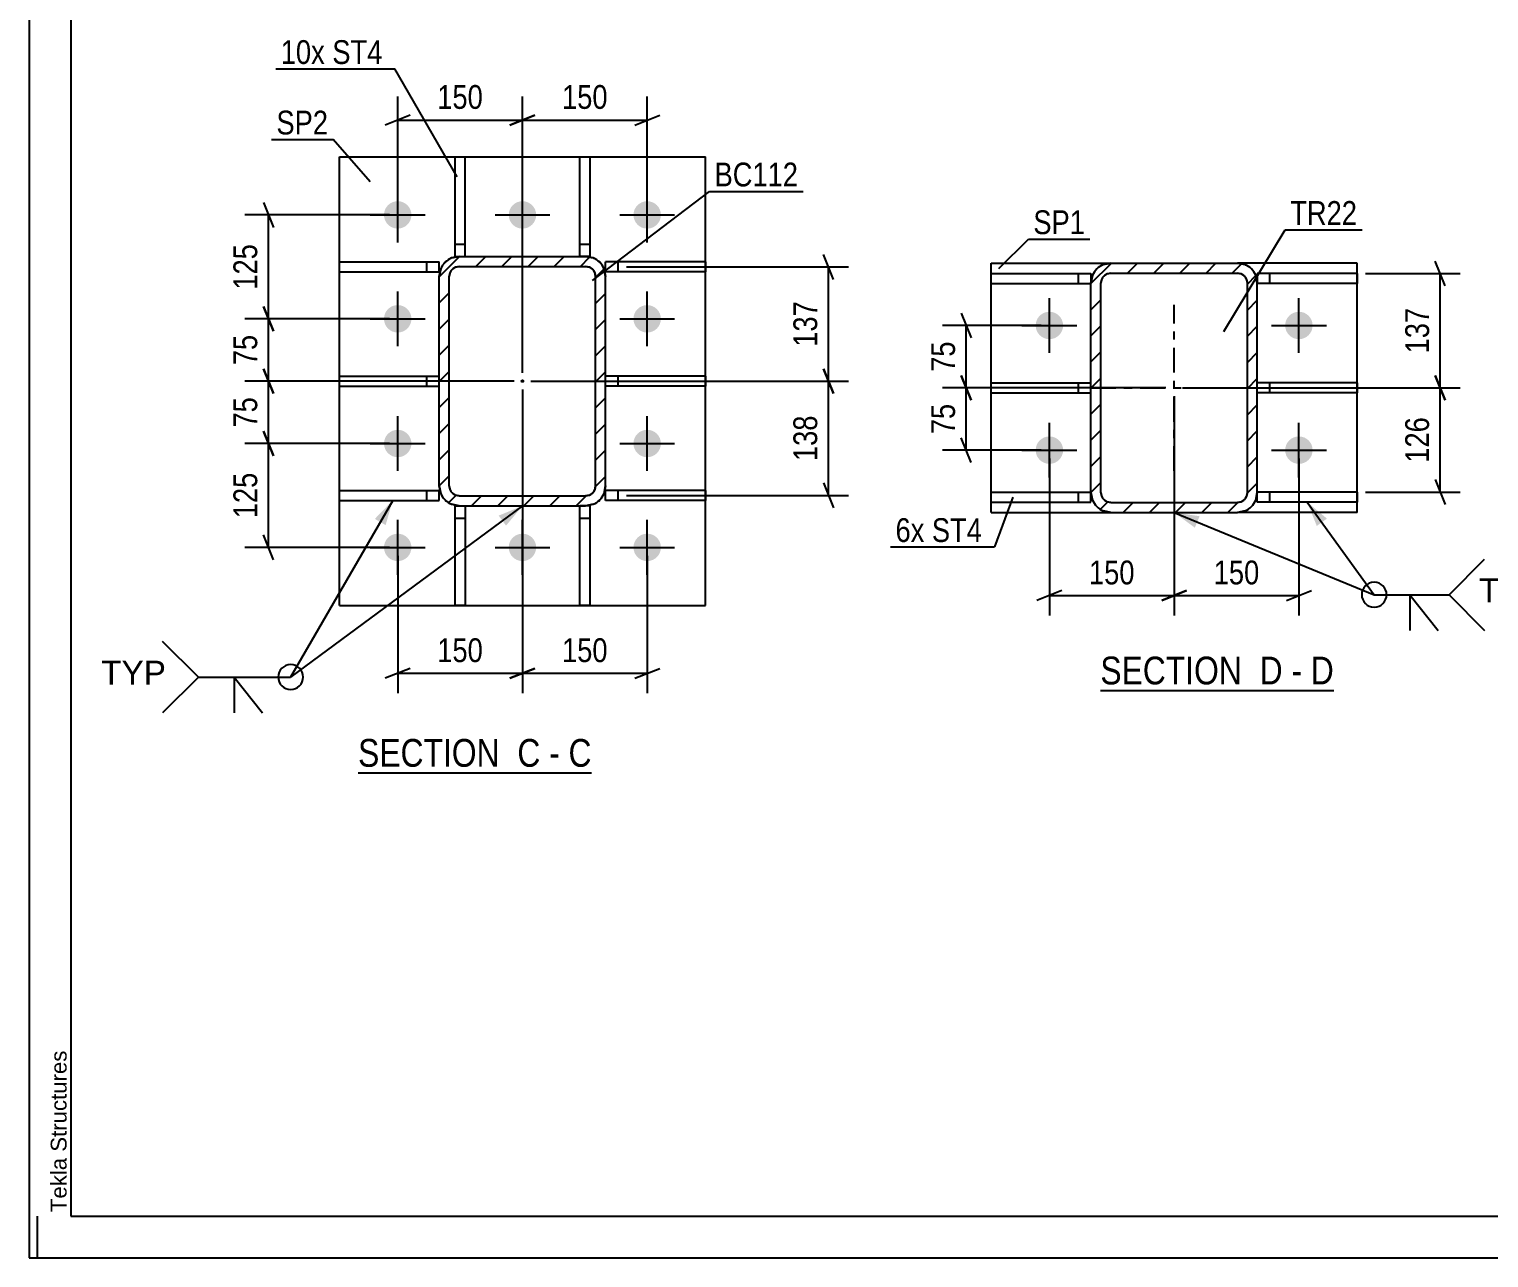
# Model space of a CAD drawing. Header units: millimetres. Extents: x -95 to 746, y -460 to 134.
# Drawn here: x -94.7 to 80.8, y -460.3 to -312.5 of the extents above; entities that cross this region are included whole.
import ezdxf

# ---------------------------------------------------------------- set-up
doc = ezdxf.new("R2010")
doc.units = ezdxf.units.MM
doc.linetypes.add('DXK_LINE_DOT2', pattern=[3.9198, 1.9599, -1.9599])
doc.linetypes.add('DXK_LINE_DOT3', pattern=[5.9187, 2.979, -0.9799, 0.9799, -0.9799])
doc.styles.add('Arial', font='ARIAL.TTF', dxfattribs={"height": 0.2})
doc.styles.add('Arial Narrow', font='ARIALN.TTF', dxfattribs={"height": 0.2})

# ---------------------------------------------------------------- blocks, each defined once
blk = doc.blocks.new('Unknown-389780219-19542')
at = {"color": 5, "linetype": 'Continuous'}
for p, q in [((-94.69, 133.73), (-94.69, -460.27)), ((-89.69, 128.73), (-89.69, -455.27)), ((-93.69, -460.27), (-93.69, -455.27)), ((-89.69, -455.27), (741.31, -455.27)), ((-94.69, -460.27), (746.31, -460.27))]:
    blk.add_line(p, q, dxfattribs=at)
at = {"color": 174, "linetype": 'Continuous', "style": 'Arial'}
blk.add_text('Tekla Structures', height=1.9102, rotation=90, dxfattribs=at).set_placement((-90.19, -454.77))
blk = doc.blocks.new('Unknown-389780219-14 - 32612')
at = {"color": 6, "linetype": 'Continuous'}
blk.add_line((-55.14, -401.94), (-27.07, -401.94), dxfattribs=at)
at = {"color": 0, "linetype": 'Continuous'}
for points in [[(-37.04, -401.19), (-37.04, -397.69), (-55.14, -397.69), (-55.14, -401.19)], [(-33.22, -401.19), (-33.22, -397.69), (-35.99, -397.69), (-35.99, -401.19)], [(-30.89, -401.19), (-30.89, -397.69), (-32.17, -397.69), (-32.17, -401.19)], [(-27.07, -401.19), (-27.07, -397.69), (-29.84, -397.69), (-29.84, -401.19)]]:
    blk.add_wipeout(points, dxfattribs=at)
at = {"color": 7, "linetype": 'Continuous', "style": 'Arial Narrow'}
for s, p in [('SECTION ', (-55.14, -401.19)), ('C', (-35.99, -401.19)), ('C', (-29.84, -401.19)), ('-', (-32.17, -401.19))]:
    blk.add_text(s, height=3.34, dxfattribs=at).set_placement(p)
blk = doc.blocks.new('Unknown-389780219-17 - 39094')
at = {"color": 6, "linetype": 'Continuous'}
blk.add_line((34.11, -392.03), (62.18, -392.03), dxfattribs=at)
at = {"color": 0, "linetype": 'Continuous'}
for points in [[(52.21, -391.28), (52.21, -387.78), (34.11, -387.78), (34.11, -391.28)], [(56.03, -391.28), (56.03, -387.78), (53.26, -387.78), (53.26, -391.28)], [(58.36, -391.28), (58.36, -387.78), (57.08, -387.78), (57.08, -391.28)], [(62.18, -391.28), (62.18, -387.78), (59.41, -387.78), (59.41, -391.28)]]:
    blk.add_wipeout(points, dxfattribs=at)
at = {"color": 7, "linetype": 'Continuous', "style": 'Arial Narrow'}
for s, p in [('SECTION ', (34.11, -391.28)), ('D', (53.26, -391.28)), ('D', (59.41, -391.28)), ('-', (57.08, -391.28))]:
    blk.add_text(s, height=3.34, dxfattribs=at).set_placement(p)
blk = doc.blocks.new('Part-389780219-32727 - 32612')
at = {"color": 2, "linetype": 'Continuous'}
for p, q in [((-43.48, -381.8), (-43.48, -369.8)), ((-43.48, -369.8), (-42.98, -369.8)), ((-42.28, -369.8), (-42.28, -381.8)), ((-42.28, -381.8), (-43.48, -381.8))]:
    blk.add_line(p, q, dxfattribs=at)
at = {"color": 7, "linetype": 'DXK_LINE_DOT2'}
for p, q in [((-42.98, -369.8), (-42.28, -369.8)), ((-43.48, -371.3), (-42.28, -371.3))]:
    blk.add_line(p, q, dxfattribs=at)
blk = doc.blocks.new('Part-389780219-32719 - 32612')
at = {"linetype": 'Continuous'}
h = blk.add_hatch(dxfattribs=at)
h.set_pattern_fill('', scale=0.7, style=0, pattern_type=0)
h.set_pattern_definition([(45, (-45.382, -367.397), (-1.57154, 1.57154), [])])
h.paths.add_polyline_path([(-45.38, -342.2), (-45.38, -367.4), (-45.2, -368.32), (-44.68, -369.09), (-43.9, -369.61), (-42.98, -369.8), (-27.78, -369.8), (-26.86, -369.61), (-26.08, -369.09), (-25.56, -368.32), (-25.38, -367.4), (-25.38, -342.2), (-25.56, -341.28), (-26.08, -340.5), (-26.86, -339.98), (-27.78, -339.8), (-42.98, -339.8), (-43.9, -339.98), (-44.68, -340.5), (-45.2, -341.28)])
h.paths.add_polyline_path([(-43.83, -341.35), (-43.44, -341.09), (-42.98, -341), (-27.78, -341), (-27.32, -341.09), (-26.93, -341.35), (-26.67, -341.74), (-26.58, -342.2), (-26.58, -367.4), (-26.67, -367.86), (-26.93, -368.25), (-27.32, -368.51), (-27.78, -368.6), (-42.98, -368.6), (-43.44, -368.51), (-43.83, -368.25), (-44.09, -367.86), (-44.18, -367.4), (-44.18, -342.2), (-44.09, -341.74)])
blk.add_hatch(color=30, dxfattribs=at).paths.add_polyline_path([(-35.38, -354.9, -1), (-35.38, -354.7, -1)])
at = {"color": 7, "linetype": 'DXK_LINE_DOT2'}
for p, q in [((-43.9, -339.98), (-42.98, -339.8)), ((-42.98, -339.8), (-27.78, -339.8)), ((-27.78, -339.8), (-26.86, -339.98)), ((-45.38, -342.2), (-45.2, -341.28)), ((-45.38, -367.4), (-45.38, -342.2)), ((-44.09, -341.74), (-44.18, -342.2)), ((-44.18, -367.4), (-44.18, -342.2)), ((-42.98, -341), (-43.44, -341.09)), ((-42.98, -341), (-27.78, -341)), ((-27.32, -341.09), (-27.78, -341)), ((-26.58, -342.2), (-26.67, -341.74)), ((-26.58, -367.4), (-26.58, -342.2)), ((-25.56, -341.28), (-25.38, -342.2)), ((-25.38, -367.4), (-25.38, -342.2)), ((-45.2, -368.32), (-45.38, -367.4)), ((-44.18, -367.4), (-44.09, -367.86)), ((-43.44, -368.51), (-42.98, -368.6)), ((-27.78, -368.6), (-27.32, -368.51)), ((-26.67, -367.86), (-26.58, -367.4)), ((-25.38, -367.4), (-25.56, -368.32)), ((-42.98, -369.8), (-43.9, -369.61)), ((-42.98, -368.6), (-27.78, -368.6)), ((-42.98, -369.8), (-27.78, -369.8)), ((-26.86, -369.61), (-27.78, -369.8))]:
    blk.add_line(p, q, dxfattribs=at)
at = {"color": 2, "linetype": 'Continuous'}
for p, q in [((-42.98, -339.8), (-43.9, -339.98)), ((-42.98, -339.8), (-27.78, -339.8)), ((-26.86, -339.98), (-27.78, -339.8)), ((-45.2, -341.28), (-45.38, -342.2)), ((-45.38, -367.4), (-45.38, -342.2)), ((-44.18, -342.2), (-44.09, -341.74)), ((-44.18, -367.4), (-44.18, -342.2)), ((-43.44, -341.09), (-42.98, -341)), ((-42.98, -341), (-27.78, -341)), ((-27.78, -341), (-27.32, -341.09)), ((-26.67, -341.74), (-26.58, -342.2)), ((-26.58, -367.4), (-26.58, -342.2)), ((-25.38, -342.2), (-25.56, -341.28)), ((-25.38, -367.4), (-25.38, -342.2)), ((-45.38, -367.4), (-45.2, -368.32)), ((-44.09, -367.86), (-44.18, -367.4)), ((-42.98, -368.6), (-43.44, -368.51)), ((-27.32, -368.51), (-27.78, -368.6)), ((-26.58, -367.4), (-26.67, -367.86)), ((-25.56, -368.32), (-25.38, -367.4)), ((-43.9, -369.61), (-42.98, -369.8)), ((-42.98, -368.6), (-27.78, -368.6)), ((-42.98, -369.8), (-27.78, -369.8)), ((-27.78, -369.8), (-26.86, -369.61))]:
    blk.add_line(p, q, dxfattribs=at)
at = {"color": 30, "linetype": 'DXK_LINE_DOT3'}
blk.add_line((-35.38, -354.8), (-35.38, -354.8), dxfattribs=at)
at = {"color": 30, "linetype": 'Continuous'}
blk.add_circle((-35.38, -354.8), 0.1, dxfattribs=at)
at = {"color": 7, "linetype": 'DXK_LINE_DOT2'}
for centre, radius, start, end in [((-42.98, -342.2), 2.4, 112.5, 157.5), ((-27.78, -342.2), 2.4, 22.5, 67.5), ((-42.98, -342.2), 1.2, 112.5, 157.5), ((-27.78, -342.2), 1.2, 22.5, 67.5), ((-42.98, -367.4), 2.4, 202.5, 247.5), ((-42.98, -367.4), 1.2, 202.5, 247.5), ((-27.78, -367.4), 1.2, 292.5, 337.5), ((-27.78, -367.4), 2.4, 292.5, 337.5)]:
    blk.add_arc(centre, radius, start, end, dxfattribs=at)
at = {"color": 2, "linetype": 'Continuous'}
for centre, radius, start, end in [((-42.98, -342.2), 2.4, 112.5, 157.5), ((-27.78, -342.2), 2.4, 22.5, 67.5), ((-42.98, -342.2), 1.2, 112.5, 157.5), ((-27.78, -342.2), 1.2, 22.5, 67.5), ((-42.98, -367.4), 2.4, 202.5, 247.5), ((-42.98, -367.4), 1.2, 202.5, 247.5), ((-27.78, -367.4), 1.2, 292.5, 337.5), ((-27.78, -367.4), 2.4, 292.5, 337.5)]:
    blk.add_arc(centre, radius, start, end, dxfattribs=at)
blk = doc.blocks.new('Part-389780219-32665 - 32612')
at = {"color": 2, "linetype": 'Continuous'}
for p, q in [((-57.38, -381.8), (-57.38, -327.8)), ((-57.38, -327.8), (-13.38, -327.8)), ((-13.38, -381.8), (-13.38, -327.8)), ((-57.38, -381.8), (-13.38, -381.8))]:
    blk.add_line(p, q, dxfattribs=at)
blk = doc.blocks.new('Part-389780219-32729 - 32612')
at = {"color": 2, "linetype": 'Continuous'}
for p, q in [((-43.48, -339.8), (-43.48, -327.8)), ((-43.48, -327.8), (-42.28, -327.8)), ((-42.28, -339.8), (-42.28, -327.8)), ((-43.48, -339.8), (-42.98, -339.8))]:
    blk.add_line(p, q, dxfattribs=at)
at = {"color": 7, "linetype": 'DXK_LINE_DOT2'}
for p, q in [((-43.48, -338.3), (-42.28, -338.3)), ((-42.98, -339.8), (-42.28, -339.8))]:
    blk.add_line(p, q, dxfattribs=at)
blk = doc.blocks.new('Part-389780219-32726 - 32612')
at = {"color": 2, "linetype": 'Continuous'}
for p, q in [((-28.48, -381.8), (-28.48, -369.8)), ((-27.28, -369.8), (-27.78, -369.8)), ((-27.28, -369.8), (-27.28, -381.8)), ((-27.28, -381.8), (-28.48, -381.8))]:
    blk.add_line(p, q, dxfattribs=at)
at = {"color": 7, "linetype": 'DXK_LINE_DOT2'}
for p, q in [((-27.78, -369.8), (-28.48, -369.8)), ((-28.48, -371.3), (-27.28, -371.3))]:
    blk.add_line(p, q, dxfattribs=at)
blk = doc.blocks.new('Part-389780219-32728 - 32612')
at = {"color": 2, "linetype": 'Continuous'}
for p, q in [((-28.48, -339.8), (-28.48, -327.8)), ((-28.48, -327.8), (-27.28, -327.8)), ((-27.28, -327.8), (-27.28, -339.8)), ((-27.28, -339.8), (-27.78, -339.8))]:
    blk.add_line(p, q, dxfattribs=at)
at = {"color": 7, "linetype": 'DXK_LINE_DOT2'}
for p, q in [((-28.48, -338.3), (-27.28, -338.3)), ((-27.78, -339.8), (-28.48, -339.8))]:
    blk.add_line(p, q, dxfattribs=at)
blk = doc.blocks.new('Part-389780219-32730 - 32612')
at = {"color": 2, "linetype": 'Continuous'}
for p, q in [((-57.38, -355.4), (-57.38, -354.2)), ((-57.38, -354.2), (-45.38, -354.2)), ((-57.38, -355.4), (-45.38, -355.4))]:
    blk.add_line(p, q, dxfattribs=at)
at = {"color": 7, "linetype": 'DXK_LINE_DOT2'}
for p, q in [((-46.88, -355.4), (-46.88, -354.2)), ((-45.38, -355.4), (-45.38, -354.2))]:
    blk.add_line(p, q, dxfattribs=at)
blk = doc.blocks.new('Part-389780219-32731 - 32612')
at = {"color": 2, "linetype": 'Continuous'}
for p, q in [((-57.38, -341.65), (-57.38, -340.45)), ((-57.38, -340.45), (-45.38, -340.45)), ((-45.38, -341.65), (-45.38, -340.45)), ((-57.38, -341.65), (-45.38, -341.65))]:
    blk.add_line(p, q, dxfattribs=at)
at = {"color": 7, "linetype": 'DXK_LINE_DOT2'}
blk.add_line((-46.88, -341.65), (-46.88, -340.45), dxfattribs=at)
blk = doc.blocks.new('Part-389780219-32732 - 32612')
at = {"color": 2, "linetype": 'Continuous'}
for p, q in [((-57.38, -369.15), (-57.38, -367.95)), ((-57.38, -367.95), (-45.38, -367.95)), ((-45.38, -369.15), (-45.38, -367.95)), ((-57.38, -369.15), (-45.38, -369.15))]:
    blk.add_line(p, q, dxfattribs=at)
at = {"color": 7, "linetype": 'DXK_LINE_DOT2'}
blk.add_line((-46.88, -369.15), (-46.88, -367.95), dxfattribs=at)
blk = doc.blocks.new('Part-389780219-32733 - 32612')
at = {"color": 2, "linetype": 'Continuous'}
for p, q in [((-13.38, -354.2), (-25.38, -354.2)), ((-13.38, -354.2), (-13.38, -355.4)), ((-13.38, -355.4), (-25.38, -355.4))]:
    blk.add_line(p, q, dxfattribs=at)
at = {"color": 7, "linetype": 'DXK_LINE_DOT2'}
for p, q in [((-25.38, -355.4), (-25.38, -354.2)), ((-23.88, -355.4), (-23.88, -354.2))]:
    blk.add_line(p, q, dxfattribs=at)
blk = doc.blocks.new('Part-389780219-32734 - 32612')
at = {"color": 2, "linetype": 'Continuous'}
for p, q in [((-13.38, -340.45), (-25.38, -340.45)), ((-25.38, -341.65), (-25.38, -340.45)), ((-13.38, -340.45), (-13.38, -341.65)), ((-13.38, -341.65), (-25.38, -341.65))]:
    blk.add_line(p, q, dxfattribs=at)
at = {"color": 7, "linetype": 'DXK_LINE_DOT2'}
blk.add_line((-23.88, -341.65), (-23.88, -340.45), dxfattribs=at)
blk = doc.blocks.new('Part-389780219-32735 - 32612')
at = {"color": 2, "linetype": 'Continuous'}
for p, q in [((-13.38, -367.95), (-25.38, -367.95)), ((-25.38, -369.15), (-25.38, -367.95)), ((-13.38, -367.95), (-13.38, -369.15)), ((-13.38, -369.15), (-25.38, -369.15))]:
    blk.add_line(p, q, dxfattribs=at)
at = {"color": 7, "linetype": 'DXK_LINE_DOT2'}
blk.add_line((-23.88, -369.15), (-23.88, -367.95), dxfattribs=at)
blk = doc.blocks.new('Bolt-389780219-32835 - 32612')
at = {"linetype": 'Continuous'}
for points in [[(-52.03, -334.8, -1), (-48.73, -334.8, -1)], [(-37.03, -334.8, -1), (-33.73, -334.8, -1)], [(-22.03, -334.8, -1), (-18.73, -334.8, -1)], [(-52.03, -347.3, -1), (-48.73, -347.3, -1)], [(-22.03, -347.3, -1), (-18.73, -347.3, -1)], [(-52.03, -362.3, -1), (-48.73, -362.3, -1)], [(-22.03, -362.3, -1), (-18.73, -362.3, -1)], [(-52.03, -374.8, -1), (-48.73, -374.8, -1)], [(-37.03, -374.8, -1), (-33.73, -374.8, -1)], [(-22.03, -374.8, -1), (-18.73, -374.8, -1)]]:
    blk.add_hatch(color=1, dxfattribs=at).paths.add_polyline_path(points)
at = {"color": 1, "linetype": 'Continuous'}
for p, q in [((-50.38, -338.1), (-50.38, -331.5)), ((-35.38, -338.1), (-35.38, -331.5)), ((-20.38, -338.1), (-20.38, -331.5)), ((-53.68, -334.8), (-47.08, -334.8)), ((-38.68, -334.8), (-32.08, -334.8)), ((-23.68, -334.8), (-17.08, -334.8)), ((-50.38, -350.6), (-50.38, -344)), ((-20.38, -350.6), (-20.38, -344)), ((-53.68, -347.3), (-47.08, -347.3)), ((-23.68, -347.3), (-17.08, -347.3)), ((-50.38, -365.6), (-50.38, -359)), ((-20.38, -365.6), (-20.38, -359)), ((-53.68, -362.3), (-47.08, -362.3)), ((-23.68, -362.3), (-17.08, -362.3)), ((-50.38, -378.1), (-50.38, -371.5)), ((-35.38, -378.1), (-35.38, -371.5)), ((-20.38, -378.1), (-20.38, -371.5)), ((-53.68, -374.8), (-47.08, -374.8)), ((-38.68, -374.8), (-32.08, -374.8)), ((-23.68, -374.8), (-17.08, -374.8))]:
    blk.add_line(p, q, dxfattribs=at)
blk = doc.blocks.new('Part-389780219-39202 - 39094')
at = {"color": 2, "linetype": 'Continuous'}
for p, q in [((20.98, -356.2), (20.98, -355)), ((20.98, -355), (32.98, -355)), ((20.98, -356.2), (32.98, -356.2))]:
    blk.add_line(p, q, dxfattribs=at)
at = {"color": 7, "linetype": 'DXK_LINE_DOT2'}
for p, q in [((31.48, -356.2), (31.48, -355)), ((32.98, -356.2), (32.98, -355))]:
    blk.add_line(p, q, dxfattribs=at)
blk = doc.blocks.new('Part-389780219-39146 - 39094')
at = {"color": 2, "linetype": 'Continuous'}
for p, q in [((20.98, -370.6), (20.98, -340.6)), ((20.98, -340.6), (35.38, -340.6)), ((64.98, -340.6), (50.58, -340.6)), ((64.98, -370.6), (64.98, -340.6)), ((20.98, -370.6), (35.38, -370.6)), ((64.98, -370.6), (50.58, -370.6))]:
    blk.add_line(p, q, dxfattribs=at)
at = {"color": 7, "linetype": 'DXK_LINE_DOT2'}
for p, q in [((35.38, -340.6), (50.58, -340.6)), ((35.38, -370.6), (50.58, -370.6))]:
    blk.add_line(p, q, dxfattribs=at)
blk = doc.blocks.new('Part-389780219-39200 - 39094')
at = {"linetype": 'Continuous'}
h = blk.add_hatch(dxfattribs=at)
h.set_pattern_fill('', scale=0.7, style=0, pattern_type=0)
h.set_pattern_definition([(45, (32.985, -368.197), (-1.57154, 1.57154), [])])
h.paths.add_polyline_path([(32.98, -343), (32.98, -368.2), (33.17, -369.12), (33.69, -369.89), (34.47, -370.41), (35.38, -370.6), (50.58, -370.6), (51.5, -370.41), (52.28, -369.89), (52.8, -369.12), (52.98, -368.2), (52.98, -343), (52.8, -342.08), (52.28, -341.3), (51.5, -340.78), (50.58, -340.6), (35.38, -340.6), (34.47, -340.78), (33.69, -341.3), (33.17, -342.08)])
h.paths.add_polyline_path([(34.54, -342.15), (34.93, -341.89), (35.38, -341.8), (50.58, -341.8), (51.04, -341.89), (51.43, -342.15), (51.69, -342.54), (51.78, -343), (51.78, -368.2), (51.69, -368.66), (51.43, -369.05), (51.04, -369.31), (50.58, -369.4), (35.38, -369.4), (34.93, -369.31), (34.54, -369.05), (34.28, -368.66), (34.18, -368.2), (34.18, -343), (34.28, -342.54)])
at = {"color": 7, "linetype": 'DXK_LINE_DOT2'}
for p, q in [((32.98, -343), (33.17, -342.08)), ((34.47, -340.78), (35.38, -340.6)), ((35.38, -341.8), (34.93, -341.89)), ((35.38, -340.6), (50.58, -340.6)), ((35.38, -341.8), (50.58, -341.8)), ((50.58, -340.6), (51.5, -340.78)), ((51.04, -341.89), (50.58, -341.8)), ((52.8, -342.08), (52.98, -343)), ((32.98, -368.2), (32.98, -343)), ((34.28, -342.54), (34.18, -343)), ((34.18, -368.2), (34.18, -343)), ((51.78, -343), (51.69, -342.54)), ((51.78, -368.2), (51.78, -343)), ((52.98, -368.2), (52.98, -343)), ((33.17, -369.12), (32.98, -368.2)), ((34.18, -368.2), (34.28, -368.66)), ((51.69, -368.66), (51.78, -368.2)), ((52.98, -368.2), (52.8, -369.12)), ((34.93, -369.31), (35.38, -369.4)), ((35.38, -369.4), (50.58, -369.4)), ((50.58, -369.4), (51.04, -369.31)), ((35.38, -370.6), (34.47, -370.41)), ((35.38, -370.6), (50.58, -370.6)), ((51.5, -370.41), (50.58, -370.6))]:
    blk.add_line(p, q, dxfattribs=at)
at = {"color": 2, "linetype": 'Continuous'}
for p, q in [((33.17, -342.08), (32.98, -343)), ((35.38, -340.6), (34.47, -340.78)), ((34.93, -341.89), (35.38, -341.8)), ((35.38, -340.6), (50.58, -340.6)), ((35.38, -341.8), (50.58, -341.8)), ((51.5, -340.78), (50.58, -340.6)), ((50.58, -341.8), (51.04, -341.89)), ((52.98, -343), (52.8, -342.08)), ((32.98, -368.2), (32.98, -343)), ((34.18, -343), (34.28, -342.54)), ((34.18, -368.2), (34.18, -343)), ((51.69, -342.54), (51.78, -343)), ((51.78, -368.2), (51.78, -343)), ((52.98, -368.2), (52.98, -343)), ((32.98, -368.2), (33.17, -369.12)), ((34.28, -368.66), (34.18, -368.2)), ((51.78, -368.2), (51.69, -368.66)), ((52.8, -369.12), (52.98, -368.2)), ((35.38, -369.4), (34.93, -369.31)), ((35.38, -369.4), (50.58, -369.4)), ((51.04, -369.31), (50.58, -369.4)), ((34.47, -370.41), (35.38, -370.6)), ((35.38, -370.6), (50.58, -370.6)), ((50.58, -370.6), (51.5, -370.41))]:
    blk.add_line(p, q, dxfattribs=at)
at = {"color": 7, "linetype": 'DXK_LINE_DOT3'}
for p, q in [((42.98, -365.6), (42.98, -345.6)), ((32.98, -355.6), (52.98, -355.6))]:
    blk.add_line(p, q, dxfattribs=at)
at = {"color": 7, "linetype": 'DXK_LINE_DOT2'}
for centre, radius, start, end in [((35.38, -343), 2.4, 112.5, 157.5), ((35.38, -343), 1.2, 112.5, 157.5), ((50.58, -343), 1.2, 22.5, 67.5), ((50.58, -343), 2.4, 22.5, 67.5), ((35.38, -368.2), 2.4, 202.5, 247.5), ((35.38, -368.2), 1.2, 202.5, 247.5), ((50.58, -368.2), 1.2, 292.5, 337.5), ((50.58, -368.2), 2.4, 292.5, 337.5)]:
    blk.add_arc(centre, radius, start, end, dxfattribs=at)
at = {"color": 2, "linetype": 'Continuous'}
for centre, radius, start, end in [((35.38, -343), 2.4, 112.5, 157.5), ((35.38, -343), 1.2, 112.5, 157.5), ((50.58, -343), 1.2, 22.5, 67.5), ((50.58, -343), 2.4, 22.5, 67.5), ((35.38, -368.2), 2.4, 202.5, 247.5), ((35.38, -368.2), 1.2, 202.5, 247.5), ((50.58, -368.2), 1.2, 292.5, 337.5), ((50.58, -368.2), 2.4, 292.5, 337.5)]:
    blk.add_arc(centre, radius, start, end, dxfattribs=at)
blk = doc.blocks.new('Part-389780219-39203 - 39094')
at = {"color": 2, "linetype": 'Continuous'}
for p, q in [((20.98, -343.05), (20.98, -341.85)), ((20.98, -341.85), (32.98, -341.85)), ((32.98, -341.85), (32.98, -343)), ((20.98, -343.05), (32.98, -343.05))]:
    blk.add_line(p, q, dxfattribs=at)
at = {"color": 7, "linetype": 'DXK_LINE_DOT2'}
for p, q in [((31.48, -343.05), (31.48, -341.85)), ((32.98, -343), (32.98, -343.05))]:
    blk.add_line(p, q, dxfattribs=at)
blk = doc.blocks.new('Part-389780219-39204 - 39094')
at = {"color": 2, "linetype": 'Continuous'}
for p, q in [((20.98, -369.35), (20.98, -368.15)), ((20.98, -368.15), (32.98, -368.15)), ((32.98, -369.35), (32.98, -368.2)), ((20.98, -369.35), (32.98, -369.35))]:
    blk.add_line(p, q, dxfattribs=at)
at = {"color": 7, "linetype": 'DXK_LINE_DOT2'}
for p, q in [((31.48, -369.35), (31.48, -368.15)), ((32.98, -368.2), (32.98, -368.15)), ((32.98, -368.15), (32.98, -368.2))]:
    blk.add_line(p, q, dxfattribs=at)
blk = doc.blocks.new('Part-389780219-39205 - 39094')
at = {"color": 2, "linetype": 'Continuous'}
for p, q in [((64.98, -355), (52.98, -355)), ((64.98, -356.2), (52.98, -356.2)), ((64.98, -355), (64.98, -356.2))]:
    blk.add_line(p, q, dxfattribs=at)
at = {"color": 7, "linetype": 'DXK_LINE_DOT2'}
for p, q in [((52.98, -356.2), (52.98, -355)), ((54.48, -356.2), (54.48, -355))]:
    blk.add_line(p, q, dxfattribs=at)
blk = doc.blocks.new('Part-389780219-39206 - 39094')
at = {"color": 2, "linetype": 'Continuous'}
for p, q in [((64.98, -341.85), (52.98, -341.85)), ((52.98, -341.85), (52.98, -343)), ((64.98, -341.85), (64.98, -343.05)), ((64.98, -343.05), (52.98, -343.05))]:
    blk.add_line(p, q, dxfattribs=at)
at = {"color": 7, "linetype": 'DXK_LINE_DOT2'}
for p, q in [((54.48, -343.05), (54.48, -341.85)), ((52.98, -343), (52.98, -343.05))]:
    blk.add_line(p, q, dxfattribs=at)
blk = doc.blocks.new('Part-389780219-39207 - 39094')
at = {"color": 2, "linetype": 'Continuous'}
for p, q in [((64.98, -368.15), (52.98, -368.15)), ((52.98, -369.35), (52.98, -368.2)), ((64.98, -368.15), (64.98, -369.35)), ((64.98, -369.35), (52.98, -369.35))]:
    blk.add_line(p, q, dxfattribs=at)
at = {"color": 7, "linetype": 'DXK_LINE_DOT2'}
for p, q in [((52.98, -368.2), (52.98, -368.15)), ((52.98, -368.15), (52.98, -368.2)), ((54.48, -369.35), (54.48, -368.15))]:
    blk.add_line(p, q, dxfattribs=at)
blk = doc.blocks.new('Bolt-389780219-39316 - 39094')
at = {"linetype": 'Continuous'}
for points in [[(26.33, -348.1, -1), (29.63, -348.1, -1)], [(56.33, -348.1, -1), (59.63, -348.1, -1)], [(26.33, -363.1, -1), (29.63, -363.1, -1)], [(56.33, -363.1, -1), (59.63, -363.1, -1)]]:
    blk.add_hatch(color=1, dxfattribs=at).paths.add_polyline_path(points)
at = {"color": 1, "linetype": 'Continuous'}
for p, q in [((27.98, -351.4), (27.98, -344.8)), ((57.98, -351.4), (57.98, -344.8)), ((24.68, -348.1), (31.28, -348.1)), ((54.68, -348.1), (61.28, -348.1)), ((27.98, -366.4), (27.98, -359.8)), ((57.98, -366.4), (57.98, -359.8)), ((24.68, -363.1), (31.28, -363.1)), ((54.68, -363.1), (61.28, -363.1))]:
    blk.add_line(p, q, dxfattribs=at)
blk = doc.blocks.new('StraightDimension-389780219-50858 - 32612')
at = {"color": 7, "linetype": 'Continuous'}
for p, q in [((-50.38, -333.8), (-50.38, -320.54)), ((-35.38, -353.8), (-35.38, -320.54)), ((-48.88, -322.79), (-51.88, -323.99)), ((-36.88, -323.99), (-33.88, -322.79)), ((-50.38, -323.39), (-35.38, -323.39))]:
    blk.add_line(p, q, dxfattribs=at)
at = {"color": 0}
blk.add_wipeout([(-39.54, -322.64), (-39.54, -318.44), (-46.22, -318.44), (-46.22, -322.64)], dxfattribs=at)
at = {"color": 3, "style": 'Arial Narrow'}
blk.add_text('150', height=2.863, dxfattribs=at).set_placement((-45.62, -322.04))
blk = doc.blocks.new('StraightDimension-389780219-54502 - 32612')
at = {"color": 7, "linetype": 'Continuous'}
for p, q in [((2.01, -356.3), (0.81, -353.3)), ((-34.38, -354.8), (3.81, -354.8)), ((1.41, -368.55), (1.41, -354.8)), ((-22.88, -368.55), (3.81, -368.55)), ((0.81, -367.05), (2.01, -370.05))]:
    blk.add_line(p, q, dxfattribs=at)
at = {"color": 0}
blk.add_wipeout([(0.66, -358.33), (-3.54, -358.33), (-3.54, -365.01), (0.66, -365.01)], dxfattribs=at)
at = {"color": 3, "style": 'Arial Narrow'}
blk.add_text('138', height=2.863, rotation=90.0002, dxfattribs=at).set_placement((0.06, -364.41))
blk = doc.blocks.new('StraightDimension-389780219-50860 - 32612')
at = {"color": 7, "linetype": 'Continuous'}
for p, q in [((-35.38, -353.8), (-35.38, -320.54)), ((-20.38, -333.8), (-20.38, -320.54)), ((-33.88, -322.79), (-36.88, -323.99)), ((-21.88, -323.99), (-18.88, -322.79)), ((-35.38, -323.39), (-20.38, -323.39))]:
    blk.add_line(p, q, dxfattribs=at)
at = {"color": 0}
blk.add_wipeout([(-24.54, -322.64), (-24.54, -318.44), (-31.22, -318.44), (-31.22, -322.64)], dxfattribs=at)
at = {"color": 3, "style": 'Arial Narrow'}
blk.add_text('150', height=2.863, dxfattribs=at).set_placement((-30.62, -322.04))
blk = doc.blocks.new('StraightDimension-389780219-54312 - 32612')
at = {"color": 7, "linetype": 'Continuous'}
for p, q in [((-66.52, -333.3), (-65.32, -336.3)), ((-51.38, -334.8), (-68.77, -334.8)), ((-65.92, -347.3), (-65.92, -334.8)), ((-51.38, -347.3), (-68.77, -347.3)), ((-65.32, -348.8), (-66.52, -345.8))]:
    blk.add_line(p, q, dxfattribs=at)
at = {"color": 0}
blk.add_wipeout([(-66.67, -337.7), (-70.87, -337.7), (-70.87, -344.39), (-66.67, -344.39)], dxfattribs=at)
at = {"color": 3, "style": 'Arial Narrow'}
blk.add_text('125', height=2.863, rotation=90.0002, dxfattribs=at).set_placement((-67.27, -343.79))
blk = doc.blocks.new('StraightDimension-389780219-54313 - 32612')
at = {"color": 7, "linetype": 'Continuous'}
for p, q in [((-51.38, -347.3), (-68.77, -347.3)), ((-66.52, -345.8), (-65.32, -348.8)), ((-65.92, -354.8), (-65.92, -347.3)), ((-65.32, -356.3), (-66.52, -353.3)), ((-36.38, -354.8), (-68.77, -354.8))]:
    blk.add_line(p, q, dxfattribs=at)
at = {"color": 0}
blk.add_wipeout([(-66.67, -348.62), (-70.87, -348.62), (-70.87, -353.48), (-66.67, -353.48)], dxfattribs=at)
at = {"color": 3, "style": 'Arial Narrow'}
blk.add_text('75', height=2.863, rotation=90.0002, dxfattribs=at).set_placement((-67.27, -352.88))
blk = doc.blocks.new('StraightDimension-389780219-54314 - 32612')
at = {"color": 7, "linetype": 'Continuous'}
for p, q in [((-66.52, -353.3), (-65.32, -356.3)), ((-36.38, -354.8), (-68.77, -354.8)), ((-65.92, -362.3), (-65.92, -354.8)), ((-65.32, -363.8), (-66.52, -360.8)), ((-51.38, -362.3), (-68.77, -362.3))]:
    blk.add_line(p, q, dxfattribs=at)
at = {"color": 0}
blk.add_wipeout([(-66.67, -356.12), (-70.87, -356.12), (-70.87, -360.98), (-66.67, -360.98)], dxfattribs=at)
at = {"color": 3, "style": 'Arial Narrow'}
blk.add_text('75', height=2.863, rotation=90.0002, dxfattribs=at).set_placement((-67.27, -360.38))
blk = doc.blocks.new('StraightDimension-389780219-54315 - 32612')
at = {"color": 7, "linetype": 'Continuous'}
for p, q in [((-66.52, -360.8), (-65.32, -363.8)), ((-51.38, -362.3), (-68.77, -362.3)), ((-65.92, -374.8), (-65.92, -362.3)), ((-65.32, -376.3), (-66.52, -373.3)), ((-51.38, -374.8), (-68.77, -374.8))]:
    blk.add_line(p, q, dxfattribs=at)
at = {"color": 0}
blk.add_wipeout([(-66.67, -365.2), (-70.87, -365.2), (-70.87, -371.89), (-66.67, -371.89)], dxfattribs=at)
at = {"color": 3, "style": 'Arial Narrow'}
blk.add_text('125', height=2.863, rotation=90.0002, dxfattribs=at).set_placement((-67.27, -371.29))
blk = doc.blocks.new('StraightDimension-389780219-54422 - 32612')
at = {"color": 7, "linetype": 'Continuous'}
for p, q in [((-35.38, -355.8), (-35.38, -392.35)), ((-20.38, -375.8), (-20.38, -392.35)), ((-33.88, -389.35), (-36.88, -390.55)), ((-21.88, -390.55), (-18.88, -389.35)), ((-35.38, -389.95), (-20.38, -389.95))]:
    blk.add_line(p, q, dxfattribs=at)
at = {"color": 0}
blk.add_wipeout([(-24.54, -389.2), (-24.54, -385), (-31.22, -385), (-31.22, -389.2)], dxfattribs=at)
at = {"color": 3, "style": 'Arial Narrow'}
blk.add_text('150', height=2.863, dxfattribs=at).set_placement((-30.62, -388.6))
blk = doc.blocks.new('StraightDimension-389780219-54423 - 32612')
at = {"color": 7, "linetype": 'Continuous'}
for p, q in [((-35.38, -355.8), (-35.38, -392.35)), ((-50.38, -375.8), (-50.38, -392.35)), ((-48.88, -389.35), (-51.88, -390.55)), ((-36.88, -390.55), (-33.88, -389.35)), ((-50.38, -389.95), (-35.38, -389.95))]:
    blk.add_line(p, q, dxfattribs=at)
at = {"color": 0}
blk.add_wipeout([(-39.54, -389.2), (-39.54, -385), (-46.22, -385), (-46.22, -389.2)], dxfattribs=at)
at = {"color": 3, "style": 'Arial Narrow'}
blk.add_text('150', height=2.863, dxfattribs=at).set_placement((-45.62, -388.6))
blk = doc.blocks.new('StraightDimension-389780219-54501 - 32612')
at = {"color": 7, "linetype": 'Continuous'}
for p, q in [((2.01, -342.55), (0.81, -339.55)), ((-22.88, -341.05), (3.81, -341.05)), ((1.41, -354.8), (1.41, -341.05)), ((0.81, -353.3), (2.01, -356.3)), ((-34.38, -354.8), (3.81, -354.8))]:
    blk.add_line(p, q, dxfattribs=at)
at = {"color": 0}
blk.add_wipeout([(0.66, -344.58), (-3.54, -344.58), (-3.54, -351.26), (0.66, -351.26)], dxfattribs=at)
at = {"color": 3, "style": 'Arial Narrow'}
blk.add_text('137', height=2.863, rotation=90.0002, dxfattribs=at).set_placement((0.06, -350.66))
blk = doc.blocks.new('StraightDimension-389780219-39334 - 39094')
at = {"color": 7, "linetype": 'Continuous'}
for p, q in [((42.98, -356.6), (42.98, -383)), ((57.98, -364.1), (57.98, -383)), ((44.48, -380), (41.48, -381.2)), ((42.98, -380.6), (57.98, -380.6)), ((56.48, -381.2), (59.48, -380))]:
    blk.add_line(p, q, dxfattribs=at)
at = {"color": 0}
blk.add_wipeout([(53.83, -379.85), (53.83, -375.65), (47.14, -375.65), (47.14, -379.85)], dxfattribs=at)
at = {"color": 3, "style": 'Arial Narrow'}
blk.add_text('150', height=2.863, dxfattribs=at).set_placement((47.74, -379.25))
blk = doc.blocks.new('StraightDimension-389780219-39335 - 39094')
at = {"color": 7, "linetype": 'Continuous'}
for p, q in [((42.98, -356.6), (42.98, -383)), ((27.98, -364.1), (27.98, -383)), ((29.48, -380), (26.48, -381.2)), ((27.98, -380.6), (42.98, -380.6)), ((41.48, -381.2), (44.48, -380))]:
    blk.add_line(p, q, dxfattribs=at)
at = {"color": 0}
blk.add_wipeout([(38.83, -379.85), (38.83, -375.65), (32.14, -375.65), (32.14, -379.85)], dxfattribs=at)
at = {"color": 3, "style": 'Arial Narrow'}
blk.add_text('150', height=2.863, dxfattribs=at).set_placement((32.74, -379.25))
blk = doc.blocks.new('StraightDimension-389780219-39357 - 39094')
at = {"color": 7, "linetype": 'Continuous'}
for p, q in [((75.58, -357.1), (74.38, -354.1)), ((43.98, -355.6), (77.38, -355.6)), ((74.98, -368.15), (74.98, -355.6)), ((74.38, -366.65), (75.58, -369.65)), ((65.98, -368.15), (77.38, -368.15))]:
    blk.add_line(p, q, dxfattribs=at)
at = {"color": 0}
blk.add_wipeout([(74.23, -358.53), (70.03, -358.53), (70.03, -365.21), (74.23, -365.21)], dxfattribs=at)
at = {"color": 3, "style": 'Arial Narrow'}
blk.add_text('126', height=2.863, rotation=90.0002, dxfattribs=at).set_placement((73.63, -364.61))
blk = doc.blocks.new('StraightDimension-389780219-39348 - 39094')
at = {"color": 7, "linetype": 'Continuous'}
for p, q in [((17.38, -346.6), (18.58, -349.6)), ((26.98, -348.1), (15.13, -348.1)), ((17.98, -355.6), (17.98, -348.1)), ((18.58, -357.1), (17.38, -354.1)), ((41.98, -355.6), (15.13, -355.6))]:
    blk.add_line(p, q, dxfattribs=at)
at = {"color": 0}
blk.add_wipeout([(17.23, -349.42), (13.03, -349.42), (13.03, -354.28), (17.23, -354.28)], dxfattribs=at)
at = {"color": 3, "style": 'Arial Narrow'}
blk.add_text('75', height=2.863, rotation=90.0002, dxfattribs=at).set_placement((16.63, -353.68))
blk = doc.blocks.new('StraightDimension-389780219-39349 - 39094')
at = {"color": 7, "linetype": 'Continuous'}
for p, q in [((17.38, -354.1), (18.58, -357.1)), ((41.98, -355.6), (15.13, -355.6)), ((17.98, -363.1), (17.98, -355.6)), ((26.98, -363.1), (15.13, -363.1)), ((18.58, -364.6), (17.38, -361.6))]:
    blk.add_line(p, q, dxfattribs=at)
at = {"color": 0}
blk.add_wipeout([(17.23, -356.92), (13.03, -356.92), (13.03, -361.78), (17.23, -361.78)], dxfattribs=at)
at = {"color": 3, "style": 'Arial Narrow'}
blk.add_text('75', height=2.863, rotation=90.0002, dxfattribs=at).set_placement((16.63, -361.18))
blk = doc.blocks.new('StraightDimension-389780219-39356 - 39094')
at = {"color": 7, "linetype": 'Continuous'}
for p, q in [((75.58, -343.35), (74.38, -340.35)), ((65.98, -341.85), (77.38, -341.85)), ((74.98, -355.6), (74.98, -341.85)), ((74.38, -354.1), (75.58, -357.1)), ((43.98, -355.6), (77.38, -355.6))]:
    blk.add_line(p, q, dxfattribs=at)
at = {"color": 0}
blk.add_wipeout([(74.23, -345.38), (70.03, -345.38), (70.03, -352.06), (74.23, -352.06)], dxfattribs=at)
at = {"color": 3, "style": 'Arial Narrow'}
blk.add_text('137', height=2.863, rotation=90.0002, dxfattribs=at).set_placement((73.63, -351.46))
blk = doc.blocks.new('WeldMark-389780219-43876 - 32612')
at = {"linetype": 'Continuous'}
for points in [[(-53.13, -371.37), (-50.98, -369.15), (-51.83, -372.12)], [(-38.24, -370.98), (-35.38, -369.8), (-37.35, -372.18)]]:
    blk.add_hatch(color=30, dxfattribs=at).paths.add_polyline_path(points)
at = {"color": 30, "linetype": 'Continuous'}
for p in [(-50.98, -369.15), (-35.38, -369.8), (-74.35, -390.4)]:
    blk.add_line(p, (-63.25, -390.4), dxfattribs=at)
at = {"color": 3, "linetype": 'Continuous'}
for q in [(-66.64, -394.69), (-70.06, -394.69)]:
    blk.add_line((-70.06, -390.4), q, dxfattribs=at)
for start, end in [(90, 270), (270, 90)]:
    blk.add_arc((-63.25, -390.4), 1.5, start, end, dxfattribs=at)
at = {"color": 0, "linetype": 'Continuous'}
blk.add_wipeout([(-78.25, -391.3), (-78.25, -388.3), (-86.03, -388.3), (-86.03, -391.3)], dxfattribs=at)
blk.add_wipeout([(-78.25, -391.3), (-78.25, -388.3), (-86.03, -388.3), (-86.03, -391.3)], dxfattribs=at)
at = {"color": 3, "linetype": 'Continuous'}
for q in [(-78.64, -386.11), (-78.64, -394.69)]:
    blk.add_line((-74.35, -390.4), q, dxfattribs=at)
at = {"color": 3, "linetype": 'Continuous', "style": 'Arial'}
blk.add_text('TYP', height=2.865, dxfattribs=at).set_placement((-86.03, -391.3))
blk = doc.blocks.new('Mark-389780219-39440 - 32612')
at = {"color": 0}
blk.add_wipeout([(-2.23, -331.37), (-2.23, -328.37), (-12.28, -328.37), (-12.28, -331.37)], dxfattribs=at)
blk.add_wipeout([(-2.23, -331.37), (-2.23, -328.37), (-12.28, -328.37), (-12.28, -331.37)], dxfattribs=at)
at = {"color": 30, "linetype": 'Continuous'}
for p, q in [((-26.97, -342.67), (-12.88, -331.97)), ((-12.88, -331.97), (-1.63, -331.97))]:
    blk.add_line(p, q, dxfattribs=at)
at = {"color": 3, "style": 'Arial Narrow'}
blk.add_text('BC112', height=2.863, dxfattribs=at).set_placement((-12.28, -331.37))
blk = doc.blocks.new('Mark-389780219-39449 - 32612')
at = {"color": 0}
blk.add_wipeout([(-58.75, -325.12), (-58.75, -322.12), (-64.96, -322.12), (-64.96, -325.12)], dxfattribs=at)
blk.add_wipeout([(-58.75, -325.12), (-58.75, -322.12), (-64.96, -322.12), (-64.96, -325.12)], dxfattribs=at)
at = {"color": 30, "linetype": 'Continuous'}
for p in [(-65.56, -325.72), (-53.68, -330.81)]:
    blk.add_line(p, (-58.15, -325.72), dxfattribs=at)
at = {"color": 3, "style": 'Arial Narrow'}
blk.add_text('SP2', height=2.863, dxfattribs=at).set_placement((-64.96, -325.12))
blk = doc.blocks.new('MarkSet-389780219-45557 - 32612')
at = {"color": 30, "linetype": 'Continuous'}
blk.add_line((-43.21, -330.23), (-50.71, -317.24), dxfattribs=at)
at = {"color": 0}
for points in [[(-59.14, -316.64), (-59.14, -313.64), (-64.44, -313.64), (-64.44, -316.64)], [(-52.21, -316.64), (-52.21, -313.64), (-58.24, -313.64), (-58.24, -316.64)]]:
    blk.add_wipeout(points, dxfattribs=at)
for points in [[(-59.14, -316.64), (-59.14, -313.64), (-64.44, -313.64), (-64.44, -316.64)], [(-52.21, -316.64), (-52.21, -313.64), (-58.24, -313.64), (-58.24, -316.64)]]:
    blk.add_wipeout(points, dxfattribs=at)
at = {"color": 30, "linetype": 'Continuous'}
blk.add_line((-65.04, -317.24), (-50.71, -317.24), dxfattribs=at)
at = {"color": 3, "style": 'Arial Narrow'}
for s, p in [('10x', (-64.44, -316.64)), ('ST4', (-58.24, -316.64))]:
    blk.add_text(s, height=2.863, dxfattribs=at).set_placement(p)
blk = doc.blocks.new('MarkSet-389780219-39579 - 39094')
at = {"color": 30, "linetype": 'Continuous'}
blk.add_line((23.58, -368.75), (21.38, -374.75), dxfattribs=at)
at = {"color": 0}
for points in [[(12.95, -374.15), (12.95, -371.15), (9.48, -371.15), (9.48, -374.15)], [(19.88, -374.15), (19.88, -371.15), (13.85, -371.15), (13.85, -374.15)]]:
    blk.add_wipeout(points, dxfattribs=at)
for points in [[(12.95, -374.15), (12.95, -371.15), (9.48, -371.15), (9.48, -374.15)], [(19.88, -374.15), (19.88, -371.15), (13.85, -371.15), (13.85, -374.15)]]:
    blk.add_wipeout(points, dxfattribs=at)
at = {"color": 30, "linetype": 'Continuous'}
blk.add_line((8.88, -374.75), (21.38, -374.75), dxfattribs=at)
at = {"color": 3, "style": 'Arial Narrow'}
for s, p in [('6x', (9.48, -374.15)), ('ST4', (13.85, -374.15))]:
    blk.add_text(s, height=2.863, dxfattribs=at).set_placement(p)
blk = doc.blocks.new('Mark-389780219-39549 - 39094')
at = {"color": 0}
blk.add_wipeout([(32.26, -337.11), (32.26, -334.11), (26.05, -334.11), (26.05, -337.11)], dxfattribs=at)
blk.add_wipeout([(32.26, -337.11), (32.26, -334.11), (26.05, -334.11), (26.05, -337.11)], dxfattribs=at)
at = {"color": 30, "linetype": 'Continuous'}
for p, q in [((21.92, -341.25), (25.45, -337.71)), ((25.45, -337.71), (32.86, -337.71))]:
    blk.add_line(p, q, dxfattribs=at)
at = {"color": 3, "style": 'Arial Narrow'}
blk.add_text('SP1', height=2.863, dxfattribs=at).set_placement((26.05, -337.11))
blk = doc.blocks.new('Mark-389780219-39615 - 39094')
at = {"color": 0}
blk.add_wipeout([(64.97, -336), (64.97, -333), (56.94, -333), (56.94, -336)], dxfattribs=at)
blk.add_wipeout([(64.97, -336), (64.97, -333), (56.94, -333), (56.94, -336)], dxfattribs=at)
at = {"color": 30, "linetype": 'Continuous'}
for p, q in [((48.94, -348.82), (56.34, -336.6)), ((56.34, -336.6), (65.57, -336.6))]:
    blk.add_line(p, q, dxfattribs=at)
at = {"color": 3, "style": 'Arial Narrow'}
blk.add_text('TR22', height=2.863, dxfattribs=at).set_placement((56.94, -336))
blk = doc.blocks.new('WeldMark-389780219-54978 - 39094')
at = {"linetype": 'Continuous'}
for points in [[(60.13, -372.22), (58.98, -369.35), (61.35, -371.34)], [(45.47, -372.43), (42.98, -370.6), (46.04, -371.05)]]:
    blk.add_hatch(color=30, dxfattribs=at).paths.add_polyline_path(points)
at = {"color": 30, "linetype": 'Continuous'}
for p, q in [((58.98, -369.35), (67.03, -380.49)), ((42.98, -370.6), (67.03, -380.49)), ((67.03, -380.49), (76.03, -380.49))]:
    blk.add_line(p, q, dxfattribs=at)
at = {"color": 3, "linetype": 'Continuous'}
for q in [(74.74, -384.78), (71.31, -384.78)]:
    blk.add_line((71.31, -380.49), q, dxfattribs=at)
for start, end in [(90, 270), (270, 90)]:
    blk.add_arc((67.03, -380.49), 1.5, start, end, dxfattribs=at)
at = {"color": 0, "linetype": 'Continuous'}
blk.add_wipeout([(87.4, -381.39), (87.4, -378.39), (79.63, -378.39), (79.63, -381.39)], dxfattribs=at)
blk.add_wipeout([(87.4, -381.39), (87.4, -378.39), (79.63, -378.39), (79.63, -381.39)], dxfattribs=at)
at = {"color": 3, "linetype": 'Continuous'}
for q in [(80.31, -376.21), (80.31, -384.78)]:
    blk.add_line((76.03, -380.49), q, dxfattribs=at)
at = {"color": 3, "linetype": 'Continuous', "style": 'Arial'}
blk.add_text('TYP', height=2.865, dxfattribs=at).set_placement((79.63, -381.39))

msp = doc.modelspace()

# ---------------------------------------------------------------- block references
for name in ['Unknown-389780219-19542', 'Part-389780219-32665 - 32612', 'Part-389780219-32729 - 32612', 'Part-389780219-32728 - 32612', 'Bolt-389780219-32835 - 32612', 'Part-389780219-32731 - 32612', 'Part-389780219-32719 - 32612', 'Part-389780219-32734 - 32612', 'Part-389780219-39146 - 39094', 'Part-389780219-39203 - 39094', 'Part-389780219-39200 - 39094', 'Part-389780219-39206 - 39094', 'Bolt-389780219-39316 - 39094', 'Part-389780219-32730 - 32612', 'Part-389780219-32733 - 32612', 'Part-389780219-39202 - 39094', 'Part-389780219-39205 - 39094', 'Part-389780219-32732 - 32612', 'Part-389780219-32735 - 32612', 'Part-389780219-39204 - 39094', 'Part-389780219-39207 - 39094', 'Part-389780219-32727 - 32612', 'Part-389780219-32726 - 32612']:
    msp.add_blockref(name, (0, 0))

# ---------------------------------------------------------------- next in the draw order: block references
for name in ['StraightDimension-389780219-50858 - 32612', 'Mark-389780219-39449 - 32612', 'Mark-389780219-39549 - 39094', 'StraightDimension-389780219-39334 - 39094', 'MarkSet-389780219-39579 - 39094', 'Unknown-389780219-17 - 39094', 'Unknown-389780219-14 - 32612']:
    msp.add_blockref(name, (0, 0))

# ---------------------------------------------------------------- next in the draw order: block references
for name in ['MarkSet-389780219-45557 - 32612', 'StraightDimension-389780219-54312 - 32612', 'StraightDimension-389780219-54502 - 32612', 'StraightDimension-389780219-39335 - 39094']:
    msp.add_blockref(name, (0, 0))

# ---------------------------------------------------------------- next in the draw order: block references
for name in ['StraightDimension-389780219-50860 - 32612', 'StraightDimension-389780219-39348 - 39094', 'StraightDimension-389780219-39357 - 39094']:
    msp.add_blockref(name, (0, 0))

# ---------------------------------------------------------------- next in the draw order: block references
for name in ['StraightDimension-389780219-39356 - 39094', 'StraightDimension-389780219-54313 - 32612', 'StraightDimension-389780219-39349 - 39094', 'WeldMark-389780219-54978 - 39094']:
    msp.add_blockref(name, (0, 0))

# ---------------------------------------------------------------- next in the draw order: block references
for name in ['Mark-389780219-39615 - 39094', 'StraightDimension-389780219-54314 - 32612']:
    msp.add_blockref(name, (0, 0))

# ---------------------------------------------------------------- next in the draw order: block references
for name in ['StraightDimension-389780219-54422 - 32612', 'StraightDimension-389780219-54315 - 32612']:
    msp.add_blockref(name, (0, 0))

# ---------------------------------------------------------------- next in the draw order: block references
msp.add_blockref('StraightDimension-389780219-54423 - 32612', (0, 0))

# ---------------------------------------------------------------- next in the draw order: block references
for name in ['StraightDimension-389780219-54501 - 32612', 'WeldMark-389780219-43876 - 32612']:
    msp.add_blockref(name, (0, 0))

# ---------------------------------------------------------------- next in the draw order: block references
msp.add_blockref('Mark-389780219-39440 - 32612', (0, 0))

doc.saveas('drawing.dxf')
